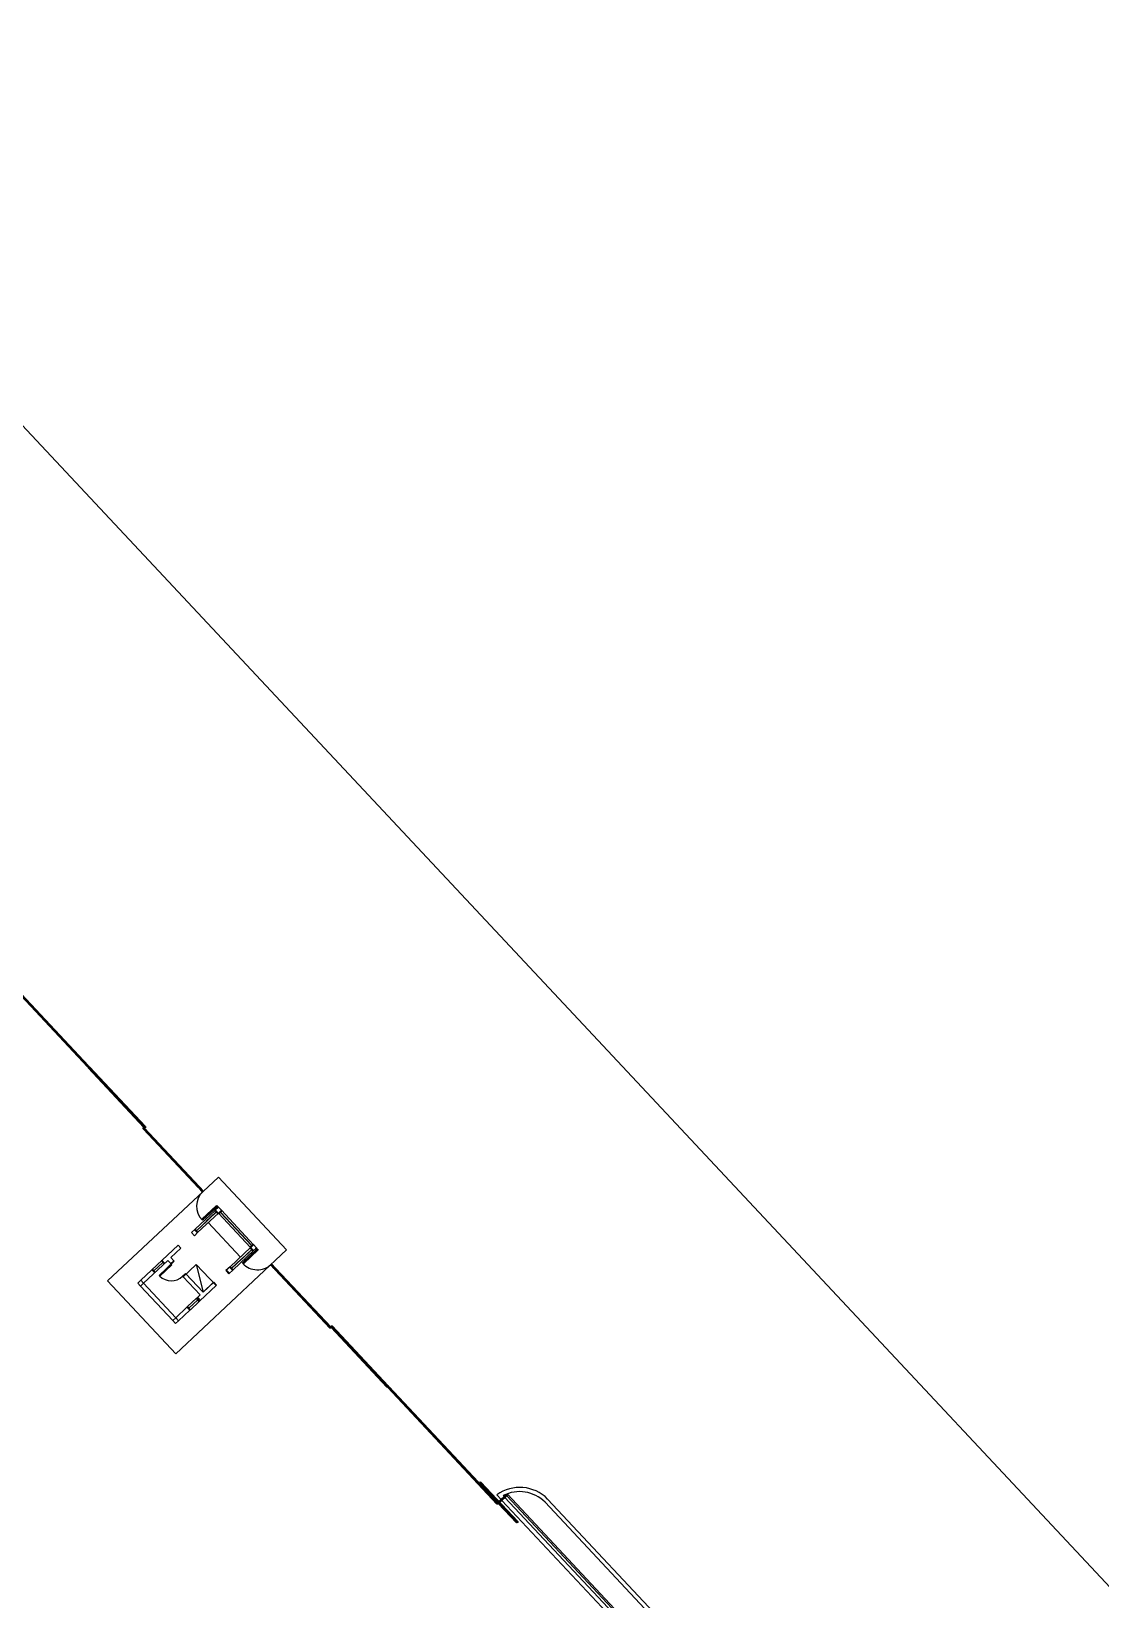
# Model space of a CAD drawing. Header units: metres. Extents: x 399 to 2240, y -1398 to 399.
# Drawn here: x 2052.8 to 2091.4, y -1155.6 to -1099.1 of the extents above; entities that cross this region are included whole.
import ezdxf

# ---------------------------------------------------------------- set-up
doc = ezdxf.new("R2010")
doc.units = ezdxf.units.M
doc.header["$MEASUREMENT"] = 0
doc.layers.add('ARQUITETURA', color=253, linetype='CONTINUOUS')

msp = doc.modelspace()

# ---------------------------------------------------------------- linework, layer by layer
at = {"layer": 'ARQUITETURA'}
for p, q in [((1971.88344, -1027.27645), (2168.96642, -1237.67897)), ((2054.8195, -1136.42285, 17.99908), (2050.88732, -1132.22493, 17.99908)), ((2050.91867, -1132.22914, 17.99908), (2054.81735, -1136.3913, 17.99908)), ((2054.85597, -1136.38865, 17.99908), (2050.92384, -1132.19077, 17.99908)), ((2050.92596, -1132.2223, 17.99908), (2054.82465, -1136.38447, 17.99908)), ((2054.84802, -1136.44957, 0), (2054.83517, -1136.46161, 0)), ((2056.85188, -1138.61461, 4.49977), (2054.83517, -1136.46161, 4.49977)), ((2056.87024, -1138.62755, 4.49977), (2054.83849, -1136.4585, 4.49977)), ((2056.87206, -1138.62584, 4.49977), (2054.84032, -1136.45679, 4.49977)), ((2056.86472, -1138.60257, 4.49977), (2054.86306, -1136.46563, 4.49977)), ((2056.86823, -1138.5808, 4.49977), (2054.88502, -1136.46355, 4.49977)), ((2054.89018, -1136.42518, 0), (2056.90687, -1138.57816, 0)), ((2056.87553, -1138.57396, 4.49977), (2054.89232, -1136.45671, 4.49977)), ((2058.80729, -1140.77158, 0), (2056.82477, -1138.65507, 0)), ((2056.85611, -1138.65928, 0), (2058.80514, -1140.74003, 0)), ((2056.86341, -1138.65244, 0), (2058.81244, -1140.73319, 0)), ((2056.87976, -1138.61863, 4.49977), (2056.86692, -1138.63066, 4.49977)), ((2058.84378, -1140.7374, 0), (2056.86878, -1138.62892, 0)), ((2059.53767, -1140.39572, 0), (2055.5382, -1144.14201, 0)), ((2061.99873, -1143.02311, 0), (2059.53767, -1140.39572, 0)), ((2058.84147, -1140.80807, 0), (2058.94404, -1140.91757, 0)), ((2058.94187, -1140.886, 0), (2058.87281, -1140.81228, 0)), ((2058.87796, -1140.77389, 0), (2058.98051, -1140.88336, 0)), ((2058.94916, -1140.87916, 0), (2058.88011, -1140.80544, 0)), ((2059.43503, -1141.58802, 0), (2058.6979, -1142.27848, 0)), ((2058.74697, -1142.33084, 0), (2059.4622, -1141.66089, 0)), ((2059.53757, -1141.69749, 0), (2058.80044, -1142.38796, 0)), ((2059.45789, -1141.42958, 4.49977), (2058.94701, -1141.90812, 4.49977)), ((2059.45369, -1141.46092, 0), (2058.97856, -1141.90597, 0)), ((2059.49207, -1141.46607, 4.49977), (2058.98119, -1141.94461, 4.49977)), ((2059.46052, -1141.46822, 0), (2058.9854, -1141.91327, 0)), ((2059.10009, -1141.99108, 0), (2059.45772, -1141.6561, 0)), ((2059.5445, -1141.48547, 0), (2059.41313, -1141.60853, 0)), ((2059.41313, -1141.60853, 0), (2059.51567, -1141.718, 0)), ((2059.43503, -1141.58802, 0), (2059.55808, -1141.71939, 0)), ((2059.45772, -1141.6561, 0), (2059.4622, -1141.66089, 0)), ((2059.51567, -1141.718, 0), (2059.64704, -1141.59495, 0)), ((2060.69974, -1142.9382, 0), (2059.53757, -1141.69749, 0)), ((2059.66755, -1141.61684, 0), (2059.5445, -1141.48547, 0)), ((2059.55808, -1141.71939, 0), (2059.66755, -1141.61684, 0)), ((2059.60917, -1141.67153, 0), (2060.73032, -1142.86846, 0)), ((2059.61647, -1141.6647, 0), (2060.73762, -1142.86162, 0)), ((2060.80921, -1142.83566, 0), (2059.64704, -1141.59495, 0)), ((2058.6979, -1142.27848, 0), (2058.56653, -1142.40154, 0)), ((2058.80044, -1142.38796, 0), (2058.6979, -1142.27848, 0)), ((2059.10908, -1142.00065, 0), (2058.75146, -1142.33564, 0)), ((2059.10458, -1141.99587, 0), (2059.10009, -1141.99108, 0)), ((2059.10459, -1141.99586, 0), (2059.10908, -1142.00065, 0)), ((2060.33482, -1143.28002, 0), (2059.17265, -1142.03931, 0)), ((2058.56653, -1142.40154, 0), (2058.66907, -1142.51101, 0)), ((2058.80044, -1142.38796, 0), (2058.66907, -1142.51101, 0)), ((2058.77855, -1142.40847, 0), (2058.676, -1142.29899, 0)), ((2058.75146, -1142.33564, 0), (2058.74697, -1142.33084, 0)), ((2060.67784, -1142.95871, 0), (2060.80921, -1142.83566, 0)), ((2060.7887, -1142.81377, 0), (2060.67923, -1142.91631, 0)), ((2060.91176, -1142.94513, 0), (2060.7887, -1142.81377, 0)), ((2058.08484, -1142.85273, 0), (2056.73465, -1144.11744, 0)), ((2057.71299, -1143.40656, 0), (2056.8372, -1144.22692, 0)), ((2057.47908, -1143.42014, 0), (2057.50098, -1143.39963, 0)), ((2057.50098, -1143.39963, 0), (2057.60352, -1143.50911, 0)), ((2057.50098, -1143.39963, 0), (2057.60352, -1143.50911, 0)), ((2057.71299, -1143.40656, 0), (2057.81554, -1143.51604, 0)), ((2058.18738, -1142.96221, 0), (2057.82247, -1143.30402, 0)), ((2057.82247, -1143.30402, 0), (2057.92501, -1143.41349, 0)), ((2057.99926, -1146.7694, 0), (2061.99873, -1143.02311, 0)), ((2058.18738, -1142.96221, 0), (2058.08484, -1142.85273, 0)), ((2059.96261, -1143.62867, 0), (2060.69974, -1142.9382, 0)), ((2060.36924, -1143.34598, 0), (2060.01162, -1143.68096, 0)), ((2060.01611, -1143.68576, 0), (2060.73134, -1143.0158, 0)), ((2060.06515, -1143.73814, 0), (2060.80228, -1143.04768, 0)), ((2060.37373, -1143.35077, 0), (2060.36924, -1143.34598, 0)), ((2060.37372, -1143.35078, 0), (2060.37821, -1143.35558, 0)), ((2060.37821, -1143.35558, 0), (2060.73583, -1143.02059, 0)), ((2060.92769, -1142.99872, 4.49977), (2060.41681, -1143.47726, 4.49977)), ((2060.92349, -1143.03006, 0), (2060.44836, -1143.47511, 0)), ((2060.96187, -1143.03521, 4.49977), (2060.45099, -1143.51375, 4.49977)), ((2060.93032, -1143.03736, 0), (2060.4552, -1143.48241, 0)), ((2060.67784, -1142.95871, 0), (2060.69974, -1142.9382, 0)), ((2060.78039, -1143.06819, 0), (2060.67784, -1142.95871, 0)), ((2060.67923, -1142.91631, 0), (2060.80228, -1143.04768, 0)), ((2060.73583, -1143.02059, 0), (2060.73134, -1143.0158, 0)), ((2060.91176, -1142.94513, 0), (2060.78039, -1143.06819, 0)), ((2057.13606, -1143.74145, 0), (2057.2386, -1143.85092, 0)), ((2057.13635, -1143.74118, 0), (2057.15824, -1143.72067, 0)), ((2057.23889, -1143.85066, 0), (2057.13635, -1143.74118, 0)), ((2057.15824, -1143.72067, 0), (2057.26078, -1143.83015, 0)), ((2057.20733, -1143.77308, 0), (2057.52814, -1143.47252, 0)), ((2057.21186, -1143.77791, 0), (2057.53267, -1143.47735, 0)), ((2057.26078, -1143.83015, 0), (2057.23889, -1143.85066, 0)), ((2057.94552, -1143.43539, 0), (2057.39815, -1143.94811, 0)), ((2057.39815, -1143.94811, 0), (2057.41866, -1143.97001, 0)), ((2057.41866, -1143.97001, 0), (2057.85656, -1143.55983, 0)), ((2057.58162, -1143.52962, 0), (2057.47908, -1143.42014, 0)), ((2057.60352, -1143.50911, 0), (2057.58162, -1143.52962, 0)), ((2057.92501, -1143.41349, 0), (2057.81554, -1143.51604, 0)), ((2057.85656, -1143.55983, 0), (2057.81554, -1143.51604, 0)), ((2057.94552, -1143.43539, 0), (2057.83605, -1143.53793, 0)), ((2057.94552, -1143.43539, 0), (2057.92501, -1143.41349, 0)), ((2058.3557, -1143.87329, 0), (2058.24622, -1143.97583, 0)), ((2058.24622, -1143.97583, 0), (2058.26673, -1143.99773, 0)), ((2058.26673, -1143.99773, 0), (2058.74112, -1143.55337, 0)), ((2058.3557, -1143.87329, 0), (2058.98464, -1144.54473, 0)), ((2058.37621, -1143.89518, 0), (2058.98464, -1144.54473, 0)), ((2058.74112, -1143.55337, 0), (2059.4521, -1144.31239, 0)), ((2058.74112, -1143.55337, 0), (2058.98464, -1144.54473, 0)), ((2059.96261, -1143.62867, 0), (2059.80935, -1143.77223, 0)), ((2059.80935, -1143.77223, 0), (2059.91189, -1143.88171, 0)), ((2059.83124, -1143.75172, 0), (2059.93378, -1143.8612, 0)), ((2059.91189, -1143.88171, 0), (2060.06515, -1143.73814, 0)), ((2060.04326, -1143.75865, 0), (2059.94071, -1143.64918, 0)), ((2059.96261, -1143.62867, 0), (2060.06515, -1143.73814, 0)), ((2060.01162, -1143.68096, 0), (2060.01611, -1143.68576, 0)), ((2061.5418, -1143.6909, 0), (2061.43924, -1143.5814, 0)), ((2061.4706, -1143.58563, 0), (2061.53965, -1143.65935, 0)), ((2061.57829, -1143.65672, 0), (2061.47575, -1143.54724, 0)), ((2061.4779, -1143.57879, 0), (2061.54695, -1143.65251, 0)), ((2061.57598, -1143.72739, 0), (2063.55851, -1145.8439, 0)), ((2063.55636, -1145.81235, 0), (2061.60733, -1143.7316, 0)), ((2061.61248, -1143.69321, 0), (2063.58748, -1145.80169, 0)), ((2063.56366, -1145.80551, 0), (2061.61462, -1143.72476, 0)), ((2055.5382, -1144.14201, 0), (2057.99926, -1146.7694, 0)), ((2056.62518, -1144.21999, 0), (2056.73465, -1144.11744, 0)), ((2056.72772, -1144.32946, 0), (2056.62518, -1144.21999, 0)), ((2056.8372, -1144.22692, 0), (2056.72772, -1144.32946, 0)), ((2056.72772, -1144.32946, 0), (2057.88989, -1145.57017, 0)), ((2056.73465, -1144.11744, 0), (2056.8372, -1144.22692, 0)), ((2056.8372, -1144.22692, 0), (2057.99937, -1145.46763, 0)), ((2058.26673, -1143.99773, 0), (2058.87516, -1144.64728, 0)), ((2058.86823, -1144.85929, 0), (2059.4521, -1144.31239, 0)), ((2058.98464, -1144.54473, 0), (2059.37145, -1144.18241, 0)), ((2058.98464, -1144.54473, 0), (2059.34955, -1144.20292, 0)), ((2059.4521, -1144.31239, 0), (2059.34955, -1144.20292, 0)), ((2059.47399, -1144.29188, 0), (2059.37145, -1144.18241, 0)), ((2059.4521, -1144.31239, 0), (2059.47399, -1144.29188, 0)), ((2057.99937, -1145.46763, 0), (2058.40106, -1145.09137, 0)), ((2058.40077, -1145.09163, 0), (2058.50332, -1145.20111, 0)), ((2058.40106, -1145.09137, 0), (2058.42295, -1145.07086, 0)), ((2058.5036, -1145.20084, 0), (2058.40106, -1145.09137, 0)), ((2058.42295, -1145.07086, 0), (2058.74379, -1144.77033, 0)), ((2058.42295, -1145.07086, 0), (2058.5255, -1145.18033, 0)), ((2058.47205, -1145.12327, 0), (2058.79286, -1144.82271, 0)), ((2058.47657, -1145.1281, 0), (2058.79738, -1144.82754, 0)), ((2058.5255, -1145.18033, 0), (2058.84634, -1144.8798, 0)), ((2058.74379, -1144.77033, 0), (2058.76569, -1144.74982, 0)), ((2058.84634, -1144.8798, 0), (2058.74379, -1144.77033, 0)), ((2058.76569, -1144.74982, 0), (2058.87516, -1144.64728, 0)), ((2058.76569, -1144.74982, 0), (2058.86823, -1144.85929, 0)), ((2058.76569, -1144.74982, 0), (2058.86823, -1144.85929, 0)), ((2058.80809, -1144.75121, 0), (2058.86962, -1144.81689, 0)), ((2058.86823, -1144.85929, 0), (2058.84634, -1144.8798, 0)), ((2057.88989, -1145.57017, 0), (2057.99937, -1145.46763, 0)), ((2057.99244, -1145.67965, 0), (2057.88989, -1145.57017, 0)), ((2058.10191, -1145.5771, 0), (2057.99244, -1145.67965, 0)), ((2057.99937, -1145.46763, 0), (2058.10191, -1145.5771, 0)), ((2058.10191, -1145.5771, 0), (2058.5036, -1145.20084, 0)), ((2058.5255, -1145.18033, 0), (2058.5036, -1145.20084, 0)), ((2063.59846, -1145.7914, 4.49977), (2063.58562, -1145.80343, 4.49977)), ((2063.58894, -1145.80032, 4.49977), (2065.62068, -1147.96938, 4.49977)), ((2063.59076, -1145.79861, 4.49977), (2065.62251, -1147.96767, 4.49977)), ((2063.60066, -1145.81949, 4.49977), (2065.61736, -1147.97249, 4.49977)), ((2063.6135, -1145.80746, 4.49977), (2065.61517, -1147.9444, 4.49977)), ((2063.63546, -1145.80538, 4.49977), (2065.61868, -1147.92262, 4.49977)), ((2065.6573, -1147.91998, 0), (2063.64061, -1145.76699, 0)), ((2063.64276, -1145.79854, 4.49977), (2065.62597, -1147.91579, 4.49977)), ((2065.63021, -1147.96046, 0), (2065.61736, -1147.97249, 0)), ((2065.65501, -1147.99066, 17.99908), (2069.58718, -1152.18859, 17.99908)), ((2069.58503, -1152.15704, 17.99908), (2065.68635, -1147.99487, 17.99908)), ((2065.69151, -1147.9565, 17.99908), (2069.62365, -1152.15438, 17.99908)), ((2069.59233, -1152.1502, 17.99908), (2065.69365, -1147.98803, 17.99908)), ((2068.96559, -1151.43353, 13.49931), (2068.95643, -1151.4421, 13.49931)), ((2068.95791, -1151.44072, 13.49931), (2070.29235, -1152.86535, 13.49931)), ((2068.95973, -1151.43901, 13.49931), (2070.29418, -1152.86364, 13.49931)), ((2068.97564, -1151.44056, 13.49931), (2069.62713, -1152.13609, 13.49931)), ((2069.63064, -1152.11431, 22.49884), (2068.9976, -1151.43848, 22.49884)), ((2069.00275, -1151.40009, 22.49884), (2070.33582, -1152.82326, 22.49884)), ((2069.63794, -1152.10747, 22.49884), (2069.0049, -1151.43164, 22.49884)), ((2069.73189, -1152.01878, 0), (2069.5769, -1151.85328, 0)), ((2069.92946, -1151.83372, 4.49977), (2069.65219, -1152.09343, 4.49977)), ((2069.92526, -1151.86506, 0), (2069.6655, -1152.10837, 0)), ((2069.93209, -1151.87236, 0), (2069.67233, -1152.11567, 0)), ((2069.96363, -1151.87022, 4.49977), (2069.68637, -1152.12992, 4.49977)), ((2069.81236, -1151.88527, 0), (2069.84136, -1151.91624, 0)), ((2069.94538, -1151.88731, 0), (2098.74612, -1182.68606, 0)), ((2069.9648, -1151.83487, 0), (2098.78364, -1182.65305, 0)), ((2069.62933, -1152.16418, 13.49931), (2070.28903, -1152.86846, 13.49931)), ((2069.64217, -1152.15214, 13.49931), (2070.29367, -1152.84767, 13.49931)), ((2070.29718, -1152.82589, 22.49884), (2069.66413, -1152.15006, 22.49884)), ((2070.30448, -1152.81906, 22.49884), (2069.67143, -1152.14323, 22.49884)), ((2116.36754, -1201.82128, 0), (2069.76606, -1152.05528, 0)), ((2116.47701, -1201.71873, 0), (2069.87554, -1151.95274, 0)), ((2071.32144, -1152.12544, 0), (2078.98482, -1160.30674, 0)), ((2071.41479, -1152.00628, 0), (2079.05234, -1160.15886, 0)), ((2070.30003, -1152.85816, 8.99954), (2070.28903, -1152.86846, 8.99954))]:
    msp.add_line(p, q, dxfattribs=at)
for centre in [(2054.83774, -1136.40576, 13.4993), (2054.87192, -1136.44225, 4.49976), (2056.84301, -1138.63798, 0), (2056.88863, -1138.59525, 4.49976), (2058.82554, -1140.75449, 0), (2058.85972, -1140.79098, 0), (2058.96226, -1140.90045, 0), (2059.47498, -1141.44783, 0), (2059.50916, -1141.48432, 0), (2058.9641, -1141.92637, 0), (2060.9106, -1142.98047, 0), (2060.94478, -1143.01696, 0), (2060.4339, -1143.4955, 0), (2061.4575, -1143.56434, 0), (2061.56005, -1143.67381, 0), (2061.59423, -1143.7103, 0), (2063.57675, -1145.82681, 0), (2063.62237, -1145.78408, 4.49976), (2065.63907, -1147.93708, 4.49976), (2065.67325, -1147.97357, 13.4993), (2068.9845, -1151.41718, 13.4993), (2069.94655, -1151.85196, 0), (2069.94655, -1151.85196, -4.49977), (2069.60542, -1152.1715, 8.99953), (2069.65104, -1152.12877, 13.4993), (2070.31758, -1152.84035, 13.4993)]:
    msp.add_circle(centre, 0.025, dxfattribs=at)
for centre, radius, start, end in [((2059.47498, -1141.44783, 0), 0.725, 133.127831, 223.127831), ((2057.83553, -1143.53466, 0), 0.60275, 226.242342, 312.950921), ((2060.94478, -1143.01696, 0), 0.725, 223.127831, 313.127831), ((2070.40572, -1153.01246, 0), 1.425, 44.917623, 125.564745), ((2070.40545, -1153.01978, 0), 1.28019, 44.314931, 117.599459)]:
    msp.add_arc(centre, radius, start, end, dxfattribs=at)

doc.saveas('drawing.dxf')
